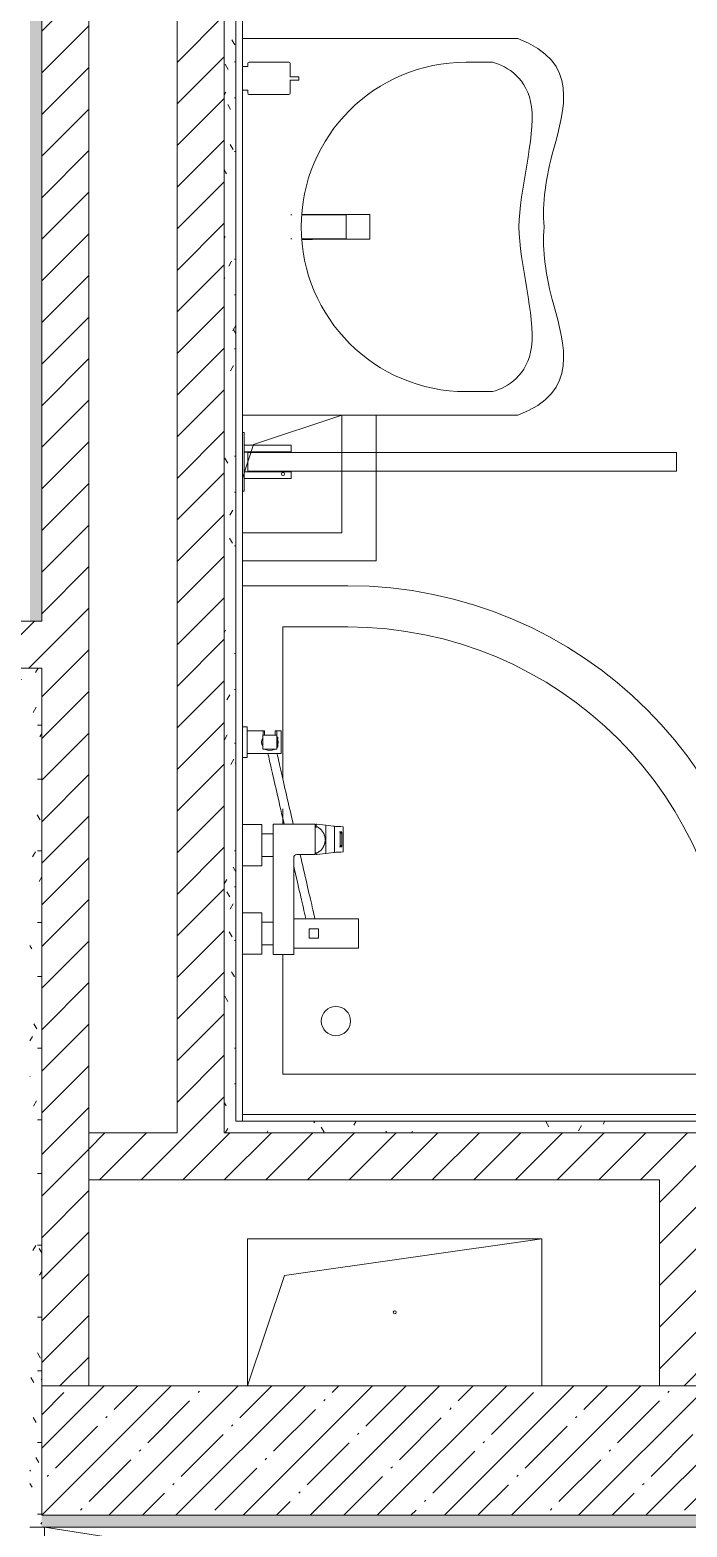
# Model space of a CAD drawing. Header units: millimetres. Extents: x 81494 to 296443, y -8553 to 29000.
# Drawn here: x 111910 to 113027, y 5160 to 7705 of the extents above; entities that cross this region are included whole.
import ezdxf

# ---------------------------------------------------------------- set-up
doc = ezdxf.new("R2010")
doc.units = ezdxf.units.MM
for name, color, linetype, lineweight in [('0-1', 7, 'Continuous', 9), ('A-GENM', 7, 'Continuous', 9), ('I-WALL', 7, 'Continuous', 9), ('P-SANR-FIXT-1', 7, 'Continuous', 13)]:
    doc.layers.add(name, color=color, linetype=linetype, lineweight=lineweight)
for name, color, linetype, lineweight, true_color in [('A-WALL-1', 9, 'Continuous', 9, 0x808080), ('I-FURN-1', 9, 'Continuous', 9, 0x808080), ('P-SANR-FIXT-2', 9, 'Continuous', 13, 0x808080)]:
    doc.layers.add(name, color=color, linetype=linetype, lineweight=lineweight, true_color=true_color)
pattern_1 = [(45, (0, 0), (-35.35534, 35.35534), [])]
pattern_2 = [(0, (0, 0), (121.92, 30.48), [10.058, -81.382, 10.058, -81.382, -487.68]), (0, (0, 0), (121.92, 30.48), [-182.88, 10.058, -172.822, 10.058, -81.382, -213.36]), (0, (0, 0), (121.92, 30.48), [-457.2, 10.058, -50.902, 10.058, -142.342]), (120, (45.72, 15.24), (-87.356454, 90.345817), [10.058, -81.382, 10.058, -81.382, -487.68]), (120, (45.72, 15.24), (-87.356454, 90.345817), [-182.88, 10.058, -172.822, 10.058, -81.382, -213.36]), (120, (45.72, 15.24), (-87.356454, 90.345817), [-457.2, 10.058, -50.902, 10.058, -142.342]), (240, (60.96, 76.2), (-34.563546, -120.825817), [10.058, -81.382, 10.058, -81.382, -487.68]), (240, (60.96, 76.2), (-34.563546, -120.825817), [-182.88, 10.058, -172.822, 10.058, -81.382, -213.36]), (240, (60.96, 76.2), (-34.563546, -120.825817), [-457.2, 10.058, -50.902, 10.058, -142.342])]

# ---------------------------------------------------------------- blocks, each defined once
blk = doc.blocks.new('GM_Отверстие прямоугольное _в плите_ - Отверстие-20657929-План расстановки мебели и оборудования 1 этажа в осях 23_1-33')
at = {"layer": 'A-GENM'}
for p, q in [((-250, -125), (-250, 125)), ((-250, 125), (250, 125)), ((250, 125), (-250, 125)), ((-250, 125), (-250, -125)), ((-187.5, 62.5), (250, 125)), ((250, 125), (250, -125)), ((250, -125), (250, 125)), ((-250, -125), (-187.5, 62.5))]:
    blk.add_line(p, q, dxfattribs=at)
for start, end in [(360, 180), (180, 360)]:
    blk.add_arc((0, 0), 2.5, start, end, dxfattribs=at)
blk = doc.blocks.new('GM_Отверстие прямоугольное _в плите_ - Отверстие-V16-План расстановки мебели и оборудования 1 этажа в осях 23_1-33')
at = {"layer": 'A-GENM'}
for p, q in [((-50, 50), (100, 100)), ((100, 100), (100, -100)), ((100, -100), (100, 100)), ((-69, -7), (-50, 50)), ((100, -100), (-69, -100)), ((-69, -100), (100, -100))]:
    blk.add_line(p, q, dxfattribs=at)
for start, end in [(360, 180), (180, 360)]:
    blk.add_arc((0, 0), 2.5, start, end, dxfattribs=at)
blk = doc.blocks.new('Шкаф параметрический - 1_33-25588469-План расстановки мебели и оборудования 1 этажа в осях 23_1-33')
at = {"layer": 'I-FURN-1'}
for p, q in [((0, 400), (1912.5, 100)), ((2550, 400), (0, 400)), ((0, 400), (0, 100)), ((0, 100), (0, 400)), ((0, 400), (2550, 400)), ((637.5, 100), (2550, 400)), ((2550, 100), (2550, 400)), ((2550, 400), (2550, 100)), ((0, 0), (637.5, 100)), ((0, 100), (0, 0)), ((0, 0), (0, 100)), ((1912.5, 100), (2550, 0)), ((2550, 0), (2550, 100)), ((2550, 100), (2550, 0)), ((0, 0), (2550, 0)), ((2550, 0), (0, 0))]:
    blk.add_line(p, q, dxfattribs=at)
blk = doc.blocks.new('поддон угловой - 900х900-30799906-План расстановки мебели и оборудования 1 этажа в осях 23_1-33')
at = {"layer": 'P-SANR-FIXT-2'}
for p, q in [((-270, 450), (-449, 450)), ((-380, 120.6), (-380, 380)), ((-380, 380), (-270, 380)), ((-380, 45), (-380, 71)), ((-380, -380), (-380, -177)), ((380, -270), (380, -380)), ((450, -291.4), (450, -270)), ((380, -380), (-380, -380)), ((371, -450), (415.1, -450))]:
    blk.add_line(p, q, dxfattribs=at)
for centre, radius, start, end in [((-270, -270), 720, 360, 90), ((-270, -270), 650, 0, 90), ((-290, -290), 25, 90, 270), ((-290, -290), 25, 270, 90)]:
    blk.add_arc(centre, radius, start, end, dxfattribs=at)
blk = doc.blocks.new('Смеситель для ванны с душевым гарнитуром - Смеситель для ванны с душевым гарнитуром-V115-План расстановки мебели и оборудования 1 этажа в осях 23_1-33')
at = {"layer": 'P-SANR-FIXT-2'}
for p, q in [((112279, 6520), (112271, 6520)), ((112279, 6518.4), (112279, 6520)), ((112279, 6520), (112279, 6518.4)), ((112279, 6518.4), (112279, 6469.6)), ((112306.3, 6513.3), (112279, 6513.3)), ((112329.8, 6506), (112305.8, 6506)), ((112305.8, 6506), (112305.8, 6482)), ((112308.3, 6513.3), (112306.3, 6513.3)), ((112306.3, 6513.3), (112306.3, 6506)), ((112306.3, 6506), (112306.3, 6513.3)), ((112308.8, 6506), (112308.8, 6512.8)), ((112326.8, 6512.8), (112326.8, 6506)), ((112329.5, 6513.3), (112327.3, 6513.3)), ((112329.5, 6506), (112329.5, 6513.3)), ((112337, 6513.3), (112329.5, 6513.3)), ((112329.5, 6513.3), (112329.5, 6506)), ((112329.8, 6482), (112329.8, 6506)), ((112331.3, 6502.4), (112329.8, 6502.4)), ((112331.3, 6502.4), (112329.8, 6502.4)), ((112331.3, 6502.4), (112329.8, 6502.4)), ((112331.3, 6502.4), (112329.8, 6502.4)), ((112331.3, 6502.4), (112329.8, 6502.4)), ((112331.3, 6502.4), (112329.8, 6502.4)), ((112331.3, 6502.4), (112329.8, 6502.4)), ((112331.3, 6502.4), (112329.8, 6502.4)), ((112329.8, 6499.2), (112331.3, 6499.2)), ((112329.8, 6499.2), (112331.3, 6499.2)), ((112329.8, 6499.2), (112331.3, 6499.2)), ((112329.8, 6499.2), (112331.3, 6499.2)), ((112329.8, 6499.2), (112331.3, 6499.2)), ((112329.8, 6499.2), (112331.3, 6499.2)), ((112329.8, 6499.2), (112331.3, 6499.2)), ((112329.8, 6499.2), (112331.3, 6499.2)), ((112331.3, 6497.9), (112329.8, 6497.9)), ((112331.3, 6497.9), (112329.8, 6497.9)), ((112331.3, 6497.9), (112329.8, 6497.9)), ((112331.3, 6497.9), (112329.8, 6497.9)), ((112331.3, 6497.9), (112329.8, 6497.9)), ((112331.3, 6497.9), (112329.8, 6497.9)), ((112331.3, 6497.9), (112329.8, 6497.9)), ((112331.3, 6497.9), (112329.8, 6497.9)), ((112329.8, 6494.6), (112331.3, 6494.6)), ((112329.8, 6494.6), (112331.3, 6494.6)), ((112329.8, 6494.6), (112331.3, 6494.6)), ((112329.8, 6494.6), (112331.3, 6494.6)), ((112329.8, 6494.6), (112331.3, 6494.6)), ((112329.8, 6494.6), (112331.3, 6494.6)), ((112329.8, 6494.6), (112331.3, 6494.6)), ((112329.8, 6494.6), (112331.3, 6494.6)), ((112331.3, 6493.4), (112329.8, 6493.4)), ((112331.3, 6493.4), (112329.8, 6493.4)), ((112331.3, 6493.4), (112329.8, 6493.4)), ((112331.3, 6493.4), (112329.8, 6493.4)), ((112331.3, 6493.4), (112329.8, 6493.4)), ((112331.3, 6493.4), (112329.8, 6493.4)), ((112331.3, 6493.4), (112329.8, 6493.4)), ((112331.3, 6493.4), (112329.8, 6493.4)), ((112329.8, 6490.1), (112331.3, 6490.1)), ((112329.8, 6490.1), (112331.3, 6490.1)), ((112329.8, 6490.1), (112331.3, 6490.1)), ((112329.8, 6490.1), (112331.3, 6490.1)), ((112329.8, 6490.1), (112331.3, 6490.1)), ((112329.8, 6490.1), (112331.3, 6490.1)), ((112329.8, 6490.1), (112331.3, 6490.1)), ((112329.8, 6490.1), (112331.3, 6490.1)), ((112331.3, 6502.4), (112331.3, 6499.2)), ((112331.3, 6499.2), (112331.3, 6502.4)), ((112331.3, 6502.4), (112331.3, 6499.2)), ((112331.3, 6499.2), (112331.3, 6502.4)), ((112331.3, 6502.4), (112331.3, 6499.2)), ((112331.3, 6499.2), (112331.3, 6502.4)), ((112331.3, 6502.4), (112331.3, 6499.2)), ((112331.3, 6499.2), (112331.3, 6502.4)), ((112331.3, 6502.4), (112331.3, 6499.2)), ((112331.3, 6499.2), (112331.3, 6502.4)), ((112331.3, 6502.4), (112331.3, 6499.2)), ((112331.3, 6499.2), (112331.3, 6502.4)), ((112331.3, 6502.4), (112331.3, 6499.2)), ((112331.3, 6499.2), (112331.3, 6502.4)), ((112331.3, 6502.4), (112331.3, 6499.2)), ((112331.3, 6499.2), (112331.3, 6502.4)), ((112331.3, 6497.9), (112331.3, 6494.6)), ((112331.3, 6494.6), (112331.3, 6497.9)), ((112331.3, 6497.9), (112331.3, 6494.6)), ((112331.3, 6494.6), (112331.3, 6497.9)), ((112331.3, 6497.9), (112331.3, 6494.6)), ((112331.3, 6494.6), (112331.3, 6497.9)), ((112331.3, 6497.9), (112331.3, 6494.6)), ((112331.3, 6494.6), (112331.3, 6497.9)), ((112331.3, 6497.9), (112331.3, 6494.6)), ((112331.3, 6494.6), (112331.3, 6497.9)), ((112331.3, 6497.9), (112331.3, 6494.6)), ((112331.3, 6494.6), (112331.3, 6497.9)), ((112331.3, 6497.9), (112331.3, 6494.6)), ((112331.3, 6494.6), (112331.3, 6497.9)), ((112331.3, 6497.9), (112331.3, 6494.6)), ((112331.3, 6494.6), (112331.3, 6497.9)), ((112331.3, 6493.4), (112331.3, 6490.1)), ((112331.3, 6490.1), (112331.3, 6493.4)), ((112331.3, 6493.4), (112331.3, 6490.1)), ((112331.3, 6490.1), (112331.3, 6493.4)), ((112331.3, 6493.4), (112331.3, 6490.1)), ((112331.3, 6490.1), (112331.3, 6493.4)), ((112331.3, 6493.4), (112331.3, 6490.1)), ((112331.3, 6490.1), (112331.3, 6493.4)), ((112331.3, 6493.4), (112331.3, 6490.1)), ((112331.3, 6490.1), (112331.3, 6493.4)), ((112331.3, 6493.4), (112331.3, 6490.1)), ((112331.3, 6490.1), (112331.3, 6493.4)), ((112331.3, 6493.4), (112331.3, 6490.1)), ((112331.3, 6490.1), (112331.3, 6493.4)), ((112331.3, 6493.4), (112331.3, 6490.1)), ((112331.3, 6490.1), (112331.3, 6493.4)), ((112337, 6474.8), (112337, 6513.3)), ((112271, 6468), (112279, 6468)), ((112279, 6474.8), (112337, 6474.8)), ((112279, 6469.6), (112279, 6468)), ((112279, 6468), (112279, 6469.6)), ((112305.8, 6482), (112329.8, 6482)), ((112331.3, 6488.8), (112329.8, 6488.8)), ((112331.3, 6488.8), (112329.8, 6488.8)), ((112331.3, 6488.8), (112329.8, 6488.8)), ((112331.3, 6488.8), (112329.8, 6488.8)), ((112331.3, 6488.8), (112329.8, 6488.8)), ((112331.3, 6488.8), (112329.8, 6488.8)), ((112331.3, 6488.8), (112329.8, 6488.8)), ((112331.3, 6488.8), (112329.8, 6488.8)), ((112329.8, 6485.6), (112331.3, 6485.6)), ((112329.8, 6485.6), (112331.3, 6485.6)), ((112329.8, 6485.6), (112331.3, 6485.6)), ((112329.8, 6485.6), (112331.3, 6485.6)), ((112329.8, 6485.6), (112331.3, 6485.6)), ((112329.8, 6485.6), (112331.3, 6485.6)), ((112329.8, 6485.6), (112331.3, 6485.6)), ((112329.8, 6485.6), (112331.3, 6485.6)), ((112331.3, 6488.8), (112331.3, 6485.6)), ((112331.3, 6485.6), (112331.3, 6488.8)), ((112331.3, 6488.8), (112331.3, 6485.6)), ((112331.3, 6485.6), (112331.3, 6488.8)), ((112331.3, 6488.8), (112331.3, 6485.6)), ((112331.3, 6485.6), (112331.3, 6488.8)), ((112331.3, 6488.8), (112331.3, 6485.6)), ((112331.3, 6485.6), (112331.3, 6488.8)), ((112331.3, 6488.8), (112331.3, 6485.6)), ((112331.3, 6485.6), (112331.3, 6488.8)), ((112331.3, 6488.8), (112331.3, 6485.6)), ((112331.3, 6485.6), (112331.3, 6488.8)), ((112331.3, 6488.8), (112331.3, 6485.6)), ((112331.3, 6485.6), (112331.3, 6488.8)), ((112331.3, 6488.8), (112331.3, 6485.6)), ((112331.3, 6485.6), (112331.3, 6488.8)), ((112304, 6354), (112271, 6354)), ((112304, 6354), (112271, 6354)), ((112304, 6354), (112304, 6284)), ((112304, 6354), (112304, 6284)), ((112323.3, 6338.3), (112304, 6338.3)), ((112323.3, 6354), (112323.3, 6134)), ((112323.3, 6354), (112323.3, 6134)), ((112393.8, 6355), (112324.3, 6355)), ((112393.8, 6355), (112324.3, 6355)), ((112394.8, 6304), (112394.8, 6354)), ((112394.8, 6304), (112394.8, 6354)), ((112396.6, 6354.9), (112397.4, 6354.9)), ((112396.6, 6354.9), (112396.6, 6349.3)), ((112413, 6353), (112397.4, 6354.9)), ((112413, 6305), (112413, 6353)), ((112425.9, 6351.4), (112413, 6353)), ((112427.4, 6351.2), (112425.9, 6351.4)), ((112427.4, 6306.8), (112427.4, 6351.2)), ((112429.8, 6350.9), (112427.4, 6351.2)), ((112438.6, 6351), (112429.8, 6351)), ((112437.5, 6341.5), (112435.9, 6341.5)), ((112437.5, 6341.5), (112436, 6341.5)), ((112437.2, 6318.6), (112437.2, 6339.4)), ((112440.2, 6339.4), (112437.2, 6339.4)), ((112437.5, 6341.5), (112439.9, 6341.5)), ((112438.1, 6339.4), (112438.1, 6341.5)), ((112442.1, 6350.5), (112438.6, 6351)), ((112440.2, 6339.4), (112440.2, 6318.6)), ((112442.1, 6350.5), (112442.1, 6307.5)), ((112437.5, 6316.5), (112435.9, 6316.5)), ((112436, 6316.5), (112437.5, 6316.5)), ((112440.2, 6318.6), (112437.2, 6318.6)), ((112439.9, 6316.5), (112437.5, 6316.5)), ((112438.1, 6316.5), (112438.1, 6318.6)), ((112304, 6299.8), (112323.3, 6299.8)), ((112358.3, 6134), (112358.3, 6298)), ((112358.3, 6134), (112358.3, 6298)), ((112363.3, 6303), (112393.8, 6303)), ((112363.3, 6303), (112393.8, 6303)), ((112396.6, 6306.5), (112396.6, 6303.1)), ((112397.4, 6303.1), (112396.6, 6303.1)), ((112397.4, 6303.1), (112413, 6305)), ((112413, 6305), (112425.9, 6306.6)), ((112425.9, 6306.6), (112427.4, 6306.8)), ((112427.4, 6306.8), (112429.8, 6307)), ((112429.8, 6307), (112438.6, 6307)), ((112438.6, 6307), (112442.1, 6307.5)), ((112271, 6284), (112304, 6284)), ((112271, 6284), (112304, 6284)), ((112304, 6204), (112271, 6204)), ((112304, 6204), (112271, 6204)), ((112304, 6204), (112304, 6134)), ((112304, 6204), (112304, 6134)), ((112323.3, 6188.3), (112304, 6188.3)), ((112467.8, 6194), (112358.3, 6194)), ((112468.3, 6144.5), (112468.3, 6193.5)), ((112400.3, 6177), (112384.3, 6177)), ((112384.3, 6176.5), (112384.3, 6177)), ((112384.3, 6177), (112384.3, 6176.5)), ((112384.3, 6161.5), (112384.3, 6176.5)), ((112384.3, 6161.5), (112384.3, 6161)), ((112384.3, 6161), (112384.3, 6161.5)), ((112384.3, 6161), (112400.3, 6161)), ((112400.3, 6176.5), (112400.3, 6177)), ((112400.3, 6177), (112400.3, 6176.5)), ((112400.3, 6176.5), (112400.3, 6161.5)), ((112400.3, 6161.5), (112400.3, 6161)), ((112400.3, 6161), (112400.3, 6161.5)), ((112271, 6134), (112304, 6134)), ((112271, 6134), (112304, 6134)), ((112304, 6149.8), (112323.3, 6149.8)), ((112324.3, 6133), (112357.3, 6133)), ((112324.3, 6133), (112357.3, 6133)), ((112358.3, 6144), (112467.8, 6144))]:
    blk.add_line(p, q, dxfattribs=at)
at = {"layer": 'P-SANR-FIXT-2', "flags": 128}
for points in [[(112341.9, 6355), (112340.7, 6360.5), (112339.2, 6366.8), (112337.8, 6373.1), (112336.4, 6379.4), (112334.9, 6385.5), (112333.6, 6391.6), (112332.2, 6397.5), (112330.8, 6403.4), (112329.5, 6409.1), (112328.2, 6414.7), (112327, 6420.2), (112325.8, 6425.5), (112324.6, 6430.7), (112323.4, 6435.7), (112322.3, 6440.6), (112321.2, 6445.2), (112320.2, 6449.7), (112319.2, 6454), (112318.3, 6458.1), (112317.4, 6462), (112316.6, 6465.7), (112315.8, 6469.1), (112315, 6472.4), (112314.5, 6474.8)], [(112330, 6474.3), (112330.7, 6470.9), (112331.6, 6467.4), (112332.4, 6463.6), (112333.3, 6459.6), (112334.3, 6455.4), (112335.3, 6451), (112336.4, 6446.5), (112337.4, 6441.7), (112338.6, 6436.8), (112339.7, 6431.7), (112340.9, 6426.5), (112342.2, 6421.1), (112343.4, 6415.5), (112344.7, 6409.9), (112346.1, 6404.1), (112347.4, 6398.2), (112348.8, 6392.2), (112350.2, 6386.1), (112351.6, 6379.9), (112353.1, 6373.6), (112354.5, 6367.3), (112356, 6360.9), (112357.3, 6355)], [(112394.8, 6351.7), (112395.7, 6351.3), (112396.7, 6350.9), (112397.6, 6350.5), (112398.5, 6350.1), (112399.3, 6349.6), (112400.2, 6349), (112401, 6348.5), (112401.8, 6347.9), (112402.6, 6347.3), (112403.4, 6346.6), (112404.1, 6345.9), (112404.8, 6345.2), (112405.5, 6344.5), (112406.1, 6343.7), (112406.7, 6342.9), (112407.3, 6342.1), (112407.9, 6341.3), (112408.4, 6340.4), (112408.9, 6339.6), (112409.3, 6338.7), (112409.7, 6337.8), (112410.1, 6336.8), (112410.4, 6335.9), (112410.7, 6334.9), (112411, 6334), (112411.2, 6333), (112411.4, 6332), (112411.5, 6331), (112411.6, 6330), (112411.7, 6329), (112411.7, 6328)], [(112437.2, 6339.4), (112437.2, 6339.8), (112437.2, 6340.3), (112437.3, 6340.7), (112437.3, 6341), (112437.3, 6341.3), (112437.4, 6341.4), (112437.5, 6341.5)], [(112440, 6341.4), (112440, 6341.3), (112440.1, 6341), (112440.1, 6340.7), (112440.2, 6340.3), (112440.2, 6339.8), (112440.2, 6339.4)], [(112411.7, 6327), (112411.6, 6326), (112411.5, 6325), (112411.4, 6324), (112411.2, 6323), (112411, 6322.1), (112410.7, 6321.1), (112410.4, 6320.1), (112410.1, 6319.2), (112409.7, 6318.3), (112409.3, 6317.4), (112408.9, 6316.5), (112408.4, 6315.6), (112407.9, 6314.7), (112407.3, 6313.9), (112406.8, 6313.1), (112406.1, 6312.3), (112405.5, 6311.5), (112404.8, 6310.8), (112404.1, 6310.1), (112403.4, 6309.4), (112402.6, 6308.7), (112401.8, 6308.1), (112401, 6307.5), (112400.2, 6307), (112399.4, 6306.4), (112398.5, 6306), (112397.6, 6305.5), (112396.7, 6305.1), (112395.8, 6304.7), (112394.8, 6304.4)], [(112437.5, 6316.5), (112437.4, 6316.6), (112437.3, 6316.7), (112437.3, 6317), (112437.3, 6317.3), (112437.2, 6317.7), (112437.2, 6318.1), (112437.2, 6318.6)], [(112440.2, 6318.6), (112440.2, 6318.1), (112440.2, 6317.7), (112440.1, 6317.3), (112440.1, 6317), (112440, 6316.7), (112440, 6316.6)], [(112369.3, 6302.7), (112370.8, 6296.4), (112372.2, 6290.1), (112373.6, 6283.9), (112375.1, 6277.7), (112376.4, 6271.7), (112377.8, 6265.7), (112379.2, 6259.8), (112380.5, 6254.1), (112381.8, 6248.5), (112383, 6243), (112384.2, 6237.7), (112385.4, 6232.5), (112386.6, 6227.5), (112387.7, 6222.7), (112388.8, 6218), (112389.8, 6213.5), (112390.8, 6209.2), (112391.7, 6205.1), (112392.6, 6201.2), (112393.4, 6197.6), (112394.2, 6194.1)], [(112378.9, 6194), (112378.4, 6195.9), (112377.6, 6199.7), (112376.7, 6203.6), (112375.7, 6207.8), (112374.7, 6212.2), (112373.6, 6216.8), (112372.6, 6221.5), (112371.4, 6226.4), (112370.3, 6231.5), (112369.1, 6236.8), (112367.8, 6242.2), (112366.6, 6247.7), (112365.3, 6253.4), (112363.9, 6259.2), (112362.6, 6265.1), (112361.2, 6271.1), (112359.8, 6277.2), (112358.4, 6283.4)]]:
    blk.add_lwpolyline(points, dxfattribs=at)
at = {"layer": 'P-SANR-FIXT-2'}
for centre, radius, start, end in [((112317.8, 6494), 14.2, 148.1524, 211.7439), ((112317.8, 6494), 14.2, 148.1524, 211.7439), ((112308.3, 6512.8), 0.5, 0, 90), ((112327.3, 6512.8), 0.5, 90, 180), ((112317.8, 6494), 14.2, 328.3082, 32.0443), ((112317.8, 6494), 14.2, 328.3082, 32.0443), ((112317.8, 6494), 14.2, 238.2631, 301.8541), ((112317.8, 6494), 14.2, 238.2631, 301.8541), ((112324.3, 6354), 1, 90, 180), ((112324.3, 6354), 1, 90, 180), ((112393.8, 6354), 1, 0, 90), ((112393.8, 6354), 1, 0, 90), ((112363.3, 6298), 5, 90, 180), ((112363.3, 6298), 5, 90, 180), ((112393.8, 6304), 1, 270, 0), ((112393.8, 6304), 1, 270, 0), ((112467.8, 6193.5), 0.5, 0, 90), ((112324.3, 6134), 1, 180, 270), ((112324.3, 6134), 1, 180, 270), ((112357.3, 6134), 1, 270, 0), ((112357.3, 6134), 1, 270, 0), ((112467.8, 6144.5), 0.5, 270, 0)]:
    blk.add_arc(centre, radius, start, end, dxfattribs=at)
blk = doc.blocks.new('смеситель для раковины - Default-V121-План расстановки мебели и оборудования 1 этажа в осях 23_1-33')
at = {"layer": '0-1'}
for p, q in [((21, 151.6), (-21, 151.6)), ((20.3, 111.8), (-20.3, 111.8)), ((-20.3, 19.4), (-20.3, 17.5)), ((20.3, 17.5), (20.3, 19.4))]:
    blk.add_line(p, q, dxfattribs=at)
at = {"layer": '0-1', "flags": 128}
for points in [[(-21, 151.3), (-21, 147.9), (-21, 145.7), (-21, 145.2), (-21, 144.9), (-21, 144.8), (-21, 144.7), (-21, 144.7)], [(21, 89.1), (21, 88.6), (21, 88.3), (21, 88.3)]]:
    blk.add_lwpolyline(points, dxfattribs=at)
at = {"layer": 'P-SANR-FIXT-2'}
for p, q in [((21, 151.6), (-21, 151.6)), ((-21, 151.6), (-21, 36.8)), ((21, 36.8), (21, 151.6)), ((-20.3, 111.8), (-20.3, 111.8)), ((-20.3, 111.8), (-20.3, 109.7)), ((20.3, 109.7), (20.3, 111.8)), ((20.3, 111.8), (20.3, 111.8))]:
    blk.add_line(p, q, dxfattribs=at)
at = {"layer": 'P-SANR-FIXT-2', "flags": 128}
for points in [[(-21, 144), (-21, 91), (-21, 37.9)], [(21, 37.9), (21, 91), (21, 144)], [(-20.3, 35.7), (-20.3, 60.2), (-20.3, 109.7)], [(20.3, 109.7), (20.3, 60.2), (20.3, 35.7)]]:
    blk.add_lwpolyline(points, dxfattribs=at)
at = {"layer": 'P-SANR-FIXT-2'}
for points, knots in [([(-21, 151.6), (-21, 151.7), (-21, 151.5), (-21, 150.5), (-21, 148.7), (-21, 146.9), (-21, 145.2), (-21, 144.4), (-21, 144)], [0.4444444, 0.4444444, 0.4444444, 0.4444444, 0.5555556, 0.6666667, 0.7777778, 0.8888889, 0.9444444, 1, 1, 1, 1]), ([(21, 144), (21, 144.4), (21, 145.2), (21, 146.9), (21, 148.7), (21, 150.5), (21, 151.5), (21, 151.7), (21, 151.6)], [0, 0, 0, 0, 0.0555556, 0.1111111, 0.2222222, 0.3333333, 0.4444444, 0.5555556, 0.5555556, 0.5555556, 0.5555556]), ([(-21.3, 36.5), (-21.3, 36.6), (-21.3, 37.3), (-21.3, 38.7), (-21.2, 41), (-21.2, 44.2), (-21.2, 48.8), (-21.1, 54.3), (-21.1, 59.3), (-21.1, 63.2), (-21.1, 66.1), (-21.1, 68.8), (-21.1, 72.5), (-21, 78.9), (-21, 84.5), (-21, 88.1)], [0.5383223, 0.5383223, 0.5383223, 0.5383223, 0.5416667, 0.5833333, 0.625, 0.6666667, 0.7083333, 0.75, 0.7916667, 0.8125, 0.8333333, 0.8541667, 0.875, 0.9166667, 1, 1, 1, 1]), ([(21, 88.1), (21, 84.5), (21, 78.9), (21.1, 72.5), (21.1, 68.8), (21.1, 66.1), (21.1, 63.2), (21.1, 59.3), (21.2, 54.3), (21.2, 48.8), (21.2, 44.2), (21.3, 41), (21.3, 38.7), (21.3, 37.3), (21.3, 36.6), (21.3, 36.5)], [0, 0, 0, 0, 0.0833333, 0.125, 0.1458333, 0.1666667, 0.1875, 0.2083333, 0.25, 0.2916667, 0.3333333, 0.375, 0.4166667, 0.4583333, 0.4616777, 0.4616777, 0.4616777, 0.4616777])]:
    blk.add_open_spline(points, degree=3, knots=knots, dxfattribs=at)
blk = doc.blocks.new('SND_Умывальник МГН_Jika - гибкая подводка_ 640х550х165 PN6_3_ ХВ_ГВ накидная гайка BP DN15_ К-гл_кон_ П DN 50-30771805-План расстановки мебели и оборудования 1 этажа в осях 23_1-33')
at = {"layer": 'P-SANR-FIXT-2'}
for p, q in [((232.5, 0), (-320, 0)), ((-320, 0), (-320, -468)), ((320, 0), (272.5, 0)), ((320, -468), (320, 0)), ((-280, -380), (-280, -425)), ((280, -425), (280, -380))]:
    blk.add_line(p, q, dxfattribs=at)
blk.add_arc((0, -380), 280, 0, 180, dxfattribs=at)
for points, knots in [([(-280, -425), (-272.8, -450.8), (-229.3, -523.4), (-61.7, -470), (0, -470)], [-0.6664917, -0.6664917, -0.6664917, -0.6664917, -0.3523534, 0, 0, 0, 0]), ([(0, -470), (61.7, -470), (229.3, -523.4), (272.8, -450.8), (280, -425)], [-0.6664917, -0.6664917, -0.6664917, -0.6664917, -0.3141383, 0, 0, 0, 0]), ([(-320, -468), (-281.1, -574.8), (-131.1, -523.5), (-41.2, -508.8), (0, -512.9)], [0, 0, 0, 0, 0.3972744, 0.715552, 0.715552, 0.715552, 0.715552]), ([(0, -512.9), (41.2, -508.8), (131.1, -523.5), (281.1, -574.8), (320, -468)], [0, 0, 0, 0, 0.3182776, 0.715552, 0.715552, 0.715552, 0.715552])]:
    blk.add_open_spline(points, degree=3, knots=knots, dxfattribs=at)
blk = doc.blocks.new('Plumbing_Drainage_hansgrohe_56248XXX-RainDrain-Point-Complete-set-po - 800 Stainless Steel Optic-V127-План расстановки мебели и оборудования 1 этажа в осях 23_1-33')
at = {"layer": 'P-SANR-FIXT-2'}
for p, q in [((158.5, -158.5), (158.5, 89)), ((-69.1, -158.5), (158.5, -158.5))]:
    blk.add_line(p, q, dxfattribs=at)
blk = doc.blocks.new('132_МГН_Поручень для унитаза_тип откидной - ПР 1Р-V3-План расстановки мебели и оборудования 1 этажа в осях 23_1-33')
at = {"layer": 'A-GENM'}
for p, q in [((-16, 738), (-16, 9.5)), ((16, 738), (-16, 738)), ((16, 9.5), (16, 738)), ((-28.2, 83), (-28.2, 3)), ((-17, 83), (-28.2, 83)), ((-17, 3), (-17, 83)), ((17, 83), (17, 3)), ((28.2, 83), (17, 83)), ((28.2, 3), (28.2, 83)), ((-50, 3), (-50, 0)), ((50, 3), (-50, 3)), ((-17, 3), (-28.2, 3)), ((-16, 9.5), (-16.6, 8.9)), ((-16.6, 8.9), (-16.6, 4.2)), ((16, 9.5), (-16, 9.5)), ((16, 9.5), (16.6, 8.9)), ((16.6, 8.9), (16.6, 4.2)), ((28.2, 3), (17, 3)), ((50, 0), (50, 3))]:
    blk.add_line(p, q, dxfattribs=at)
for centre, start, end in [((-15.3, 4.2), 180, 270), ((15.3, 4.2), 270, 360)]:
    blk.add_arc(centre, 1.24, start, end, dxfattribs=at)
blk = doc.blocks.new('TOY_Диспансер мыло - Дозатор Elegance new 11654 019001 хром-30721027-План расстановки мебели и оборудования 1 этажа в осях 23_1-33')
at = {"layer": 'A-GENM'}
for p, q in [((97.5, 84.7), (97.5, 17)), ((122.2, 86.7), (99.5, 86.7)), ((127.9, 101.6), (122.2, 101.6)), ((122.2, 101.6), (122.2, 86.7)), ((127.9, 86.7), (127.9, 101.6)), ((150.5, 86.7), (127.9, 86.7)), ((152.5, 17), (152.5, 84.7)), ((99.5, 15), (105, 15)), ((105, 15), (105, 5.5)), ((145, 5.5), (145, 15)), ((145, 15), (150.5, 15))]:
    blk.add_line(p, q, dxfattribs=at)
for centre, start, end in [((99.5, 84.7), 90, 180), ((150.5, 84.7), 360, 90), ((99.5, 17), 180, 270), ((150.5, 17), 270, 360)]:
    blk.add_arc(centre, 2, start, end, dxfattribs=at)

msp = doc.modelspace()

# ---------------------------------------------------------------- hatches: boundary and pattern name
at = {"layer": 'I-WALL'}
h = msp.add_hatch(dxfattribs=at)
h.set_pattern_fill('FP_67', color=256, style=0, pattern_type=2)
h.set_pattern_definition(pattern_2)
h.paths.add_polyline_path([(111930, 6700), (111930, 10380), (111910, 10380), (111910, 6700)])
h = msp.add_hatch(dxfattribs=at)
h.set_pattern_fill('FP_3', color=256, style=0, pattern_type=2)
h.set_pattern_definition(pattern_1)
h.paths.add_polyline_path([(111968.5, 5400), (112010, 5400), (112010, 10380), (111930, 10380), (111930, 5400)])
h = msp.add_hatch(dxfattribs=at)
h.set_pattern_fill('FP_67', color=256, style=0, pattern_type=2)
h.set_pattern_definition(pattern_2)
h.paths.add_polyline_path([(112240, 5850), (112260, 5850), (112260, 8080), (112240, 8080), (112240, 6298.3)])
h = msp.add_hatch(dxfattribs=at)
h.set_pattern_fill('FP_3', color=256, style=0, pattern_type=2)
h.set_pattern_definition(pattern_1)
h.paths.add_polyline_path([(112160, 5830), (112240, 5830), (112240, 7980), (112160, 7980), (112160, 6298.3)])
h = msp.add_hatch(dxfattribs=at)
h.set_pattern_fill('FP_67', color=256, style=0, pattern_type=2)
h.set_pattern_definition(pattern_2)
h.paths.add_polyline_path([(111260, 6700), (111910, 6700), (111910, 6720), (111230, 6720), (111230, 6708), (111260, 6708), (111260, 6700.9)])
h.paths.add_polyline_path([(110130, 6700), (110250, 6700), (110250, 6708), (110280, 6708), (110280, 6720), (110130, 6720)])
h = msp.add_hatch(dxfattribs=at)
h.set_pattern_fill('FP_3', color=256, style=0, pattern_type=2)
h.set_pattern_definition(pattern_1)
h.paths.add_polyline_path([(111260, 6620), (111930, 6620), (111930, 6700), (111230, 6700), (111230, 6620)])
h.paths.add_polyline_path([(110250, 6620), (110280, 6620), (110280, 6700), (109750, 6700), (109750, 6620)])
h = msp.add_hatch(dxfattribs=at)
h.set_pattern_fill('FP_67', color=256, style=0, pattern_type=2)
h.set_pattern_definition(pattern_2)
h.paths.add_polyline_path([(111910, 6600), (111930, 6600), (111930, 6620), (111260, 6619.1), (111260, 6612), (111230, 6612), (111230, 6600), (111909, 6600)])
h.paths.add_polyline_path([(110250, 6600), (110280, 6600), (110280, 6612), (110250, 6612), (110250, 6620), (109750, 6620), (109750, 6600), (109771, 6600)])
h = msp.add_hatch(dxfattribs=at)
h.set_pattern_fill('FP_67', color=256, style=0, pattern_type=2)
h.set_pattern_definition(pattern_2)
h.paths.add_polyline_path([(111910, 5160), (111930, 5160), (111930, 6600), (111910, 6600), (111910, 6298.3)])
h = msp.add_hatch(dxfattribs=at)
h.set_pattern_fill('FP_3', color=256, style=0, pattern_type=2)
h.set_pattern_definition(pattern_1)
h.paths.add_polyline_path([(112654.8, 5750), (112980, 5750), (112980, 5830), (112010, 5830), (112010, 5750)])
h = msp.add_hatch(dxfattribs=at)
h.set_pattern_fill('FP_67', color=256, style=0, pattern_type=2)
h.set_pattern_definition(pattern_2)
h.paths.add_polyline_path([(112654.8, 5830), (113060, 5830), (113060, 5850), (112240, 5850), (112240, 5830), (112483.2, 5830)])
h = msp.add_hatch(dxfattribs=at)
h.set_pattern_fill('FP_3', color=256, style=0, pattern_type=2)
h.set_pattern_definition(pattern_1)
h.paths.add_polyline_path([(113060, 5400), (113060, 5830), (112980, 5830), (112980, 5400), (112997.9, 5400)])
h = msp.add_hatch(dxfattribs=at)
h.set_pattern_fill('FP_2', color=256, style=0, pattern_type=2)
h.set_pattern_definition([(45, (0, 0), (-57.024626, 57.024626), []), (45, (57.025, 0), (-57.024626, 57.024626), [100.806, -20.161, 3.353, -16.808])])
h.paths.add_polyline_path([(119290, 5180), (119330, 5180), (119330, 5400), (118430, 5400), (118430, 5180), (118831.3, 5180)])
h.paths.add_polyline_path([(117350, 5180), (117380, 5180), (117380, 5400), (111930, 5400), (111930, 5180), (116086.2, 5180)])
h = msp.add_hatch(dxfattribs=at)
h.set_pattern_fill('FP_67', color=256, style=0, pattern_type=2)
h.set_pattern_definition(pattern_2)
h.paths.add_polyline_path([(119290, 5160), (119290, 5180), (118460, 5179.3), (118460, 5172), (118430, 5172), (118430, 5160), (119289, 5160)])
h.paths.add_polyline_path([(111930, 5160), (117380, 5160), (117380, 5172), (117350, 5172), (117350, 5180), (111930, 5180)])

# ---------------------------------------------------------------- linework, layer by layer
at = {"layer": 'A-WALL-1'}
for p, q in [((111930, 6700), (111930, 10400)), ((112010, 10000), (112010, 5400)), ((112260, 5850), (112260, 8080)), ((112240, 5830), (112240, 8060)), ((112160, 7980), (112160, 5830)), ((111930, 6700), (111260, 6700)), ((111260, 6620), (111930, 6620)), ((111930, 6620), (111930, 5180)), ((112160, 5830), (112010, 5830)), ((113060, 5830), (112240, 5830)), ((113080, 5850), (112260, 5850)), ((112010, 5750), (112980, 5750)), ((112980, 5750), (112980, 5400)), ((115560, 5400), (111930, 5400)), ((111930, 5180), (117350, 5180)), ((111910, 5160), (117380, 5160))]:
    msp.add_line(p, q, dxfattribs=at)
at = {"layer": 'I-WALL'}
for p, q in [((112271, 8091), (112271, 5850)), ((112271, 5861), (113091, 5861))]:
    msp.add_line(p, q, dxfattribs=at)

# ---------------------------------------------------------------- block references
at = {"layer": 'A-GENM'}
for name, p in [('GM_Отверстие прямоугольное _в плите_ - Отверстие-V16-План расстановки мебели и оборудования 1 этажа в осях 23_1-33', (112340, 6950)), ('GM_Отверстие прямоугольное _в плите_ - Отверстие-20657929-План расстановки мебели и оборудования 1 этажа в осях 23_1-33', (112530, 5525))]:
    msp.add_blockref(name, p, dxfattribs=at)
at = {"layer": 'I-FURN-1'}
msp.add_blockref('Шкаф параметрический - 1_33-25588469-План расстановки мебели и оборудования 1 этажа в осях 23_1-33', (111935, 4760), dxfattribs=at)
at = {"layer": 'P-SANR-FIXT-1'}
for name, p, rotation in [('TOY_Диспансер мыло - Дозатор Elegance new 11654 019001 хром-30721027-План расстановки мебели и оборудования 1 этажа в осях 23_1-33', (112265.5, 7747.5), 270), ('132_МГН_Поручень для унитаза_тип откидной - ПР 1Р-V3-План расстановки мебели и оборудования 1 этажа в осях 23_1-33', (112271, 6970.5), 270.0000000000001)]:
    msp.add_blockref(name, p, dxfattribs=dict(at, rotation=rotation))
at = {"layer": 'P-SANR-FIXT-2'}
for name, p, rotation in [('SND_Умывальник МГН_Jika - гибкая подводка_ 640х550х165 PN6_3_ ХВ_ГВ накидная гайка BP DN15_ К-гл_кон_ П DN 50-30771805-План расстановки мебели и оборудования 1 этажа в осях 23_1-33', (112271.1, 7370), 89.99999999999977), ('смеситель для раковины - Default-V121-План расстановки мебели и оборудования 1 этажа в осях 23_1-33', (112335.8, 7370), 269.9999999999995)]:
    msp.add_blockref(name, p, dxfattribs=dict(at, rotation=rotation))
for name, p in [('Plumbing_Drainage_hansgrohe_56248XXX-RainDrain-Point-Complete-set-po - 800 Stainless Steel Optic-V127-План расстановки мебели и оборудования 1 этажа в осях 23_1-33', (112340.1, 6961)), ('поддон угловой - 900х900-30799906-План расстановки мебели и оборудования 1 этажа в осях 23_1-33', (112720, 6310)), ('Смеситель для ванны с душевым гарнитуром - Смеситель для ванны с душевым гарнитуром-V115-План расстановки мебели и оборудования 1 этажа в осях 23_1-33', (0, 0))]:
    msp.add_blockref(name, p, dxfattribs=at)

doc.saveas('drawing.dxf')
